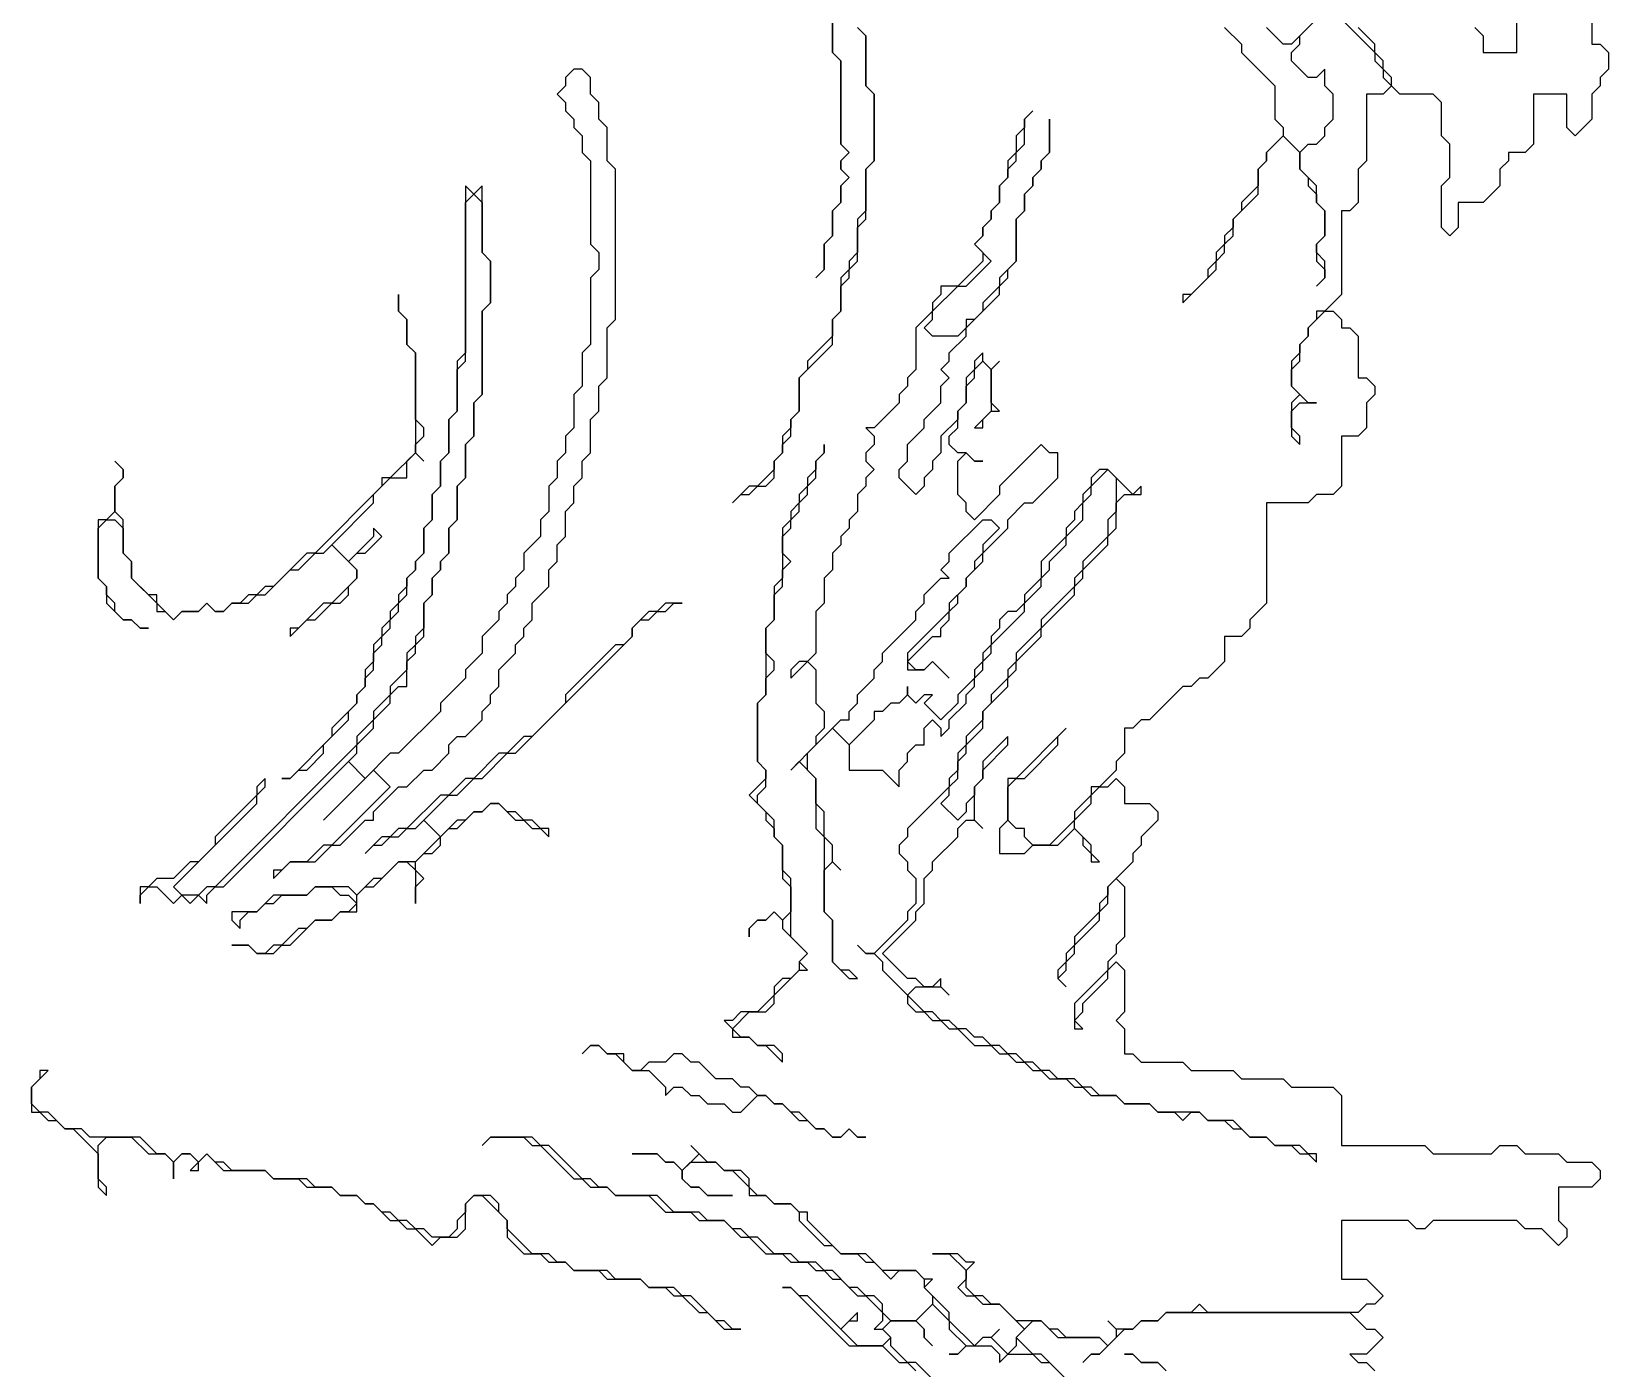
# Model space of a CAD drawing. Header units: metres. Extents: x 0 to 1000, y 0 to 1405.
# Drawn here: x 628.25 to 675.5, y 884.57 to 924.62 of the extents above; entities that cross this region are included whole.
import ezdxf

# ---------------------------------------------------------------- set-up
doc = ezdxf.new("R2010")
doc.units = ezdxf.units.M

msp = doc.modelspace()

# ---------------------------------------------------------------- linework, layer by layer
for points in [[(671.5, 924.75), (671.75, 924.5), (671.75, 924), (672.75, 924), (672.75, 925.75)], [(675, 925.5), (675, 924.25), (675.25, 924.25), (675.5, 924), (675.5, 923.5), (675.25, 923.25), (675.25, 923), (675, 922.75), (675, 922), (674.5, 921.5), (674.25, 921.75), (674.25, 922.75), (673.25, 922.75), (673.25, 921.25), (673, 921), (672.5, 921), (672.5, 920.75), (672.25, 920.5), (672.25, 920), (671.75, 919.5), (671, 919.5), (671, 918.75), (670.75, 918.5), (670.5, 918.75), (670.5, 920), (670.75, 920.25), (670.75, 921.25), (670.5, 921.5), (670.5, 922.5), (670.25, 922.75), (669.25, 922.75), (669, 923), (669, 923.25), (668.75, 923.5), (668.75, 923.75), (668.5, 924), (668.5, 924.25), (668, 924.75)], [(667.5, 925), (668.5, 924), (668.5, 923.75), (668.75, 923.5), (668.75, 923.25), (669, 923), (668.75, 922.75), (668.25, 922.75), (668.25, 920.75), (668, 920.5), (668, 919.5), (667.75, 919.25), (667.5, 919.25), (667.5, 916.75), (667, 916.25), (666.75, 916.25), (666.75, 916), (666.5, 915.75), (666.5, 915.5), (666.25, 915.25), (666.25, 915), (666, 914.75), (666, 914), (666.25, 913.75), (666, 913.5), (666, 912.5), (666.25, 912.25), (666.25, 912.5), (666, 912.75), (666, 913.25), (666.25, 913.5), (666.75, 913.5), (666.5, 913.5), (666, 914), (666, 914.5), (666.25, 914.75), (666.25, 915.25), (666.5, 915.5), (666.5, 915.75), (667, 916.25), (667.25, 916.25), (667.5, 916), (667.5, 915.75), (667.75, 915.75), (668, 915.5), (668, 914.25), (668.25, 914.25), (668.5, 914), (668.5, 913.75), (668.25, 913.5), (668.25, 912.75), (668, 912.5), (667.5, 912.5), (667.5, 911), (667.25, 910.75), (666.75, 910.75), (666.5, 910.5), (665.25, 910.5), (665.25, 907.5), (664.75, 907), (664.75, 906.75), (664.5, 906.5), (664, 906.5), (664, 905.75), (663.5, 905.25), (663.25, 905.25), (663, 905), (662.75, 905), (661.75, 904), (661.5, 904), (661.25, 903.75), (661, 903.75), (661, 903), (660.75, 902.75), (660.75, 902.5), (660.25, 902), (660, 902), (660, 901.75), (659.5, 901.25), (659.5, 901), (658.75, 900.25), (658.25, 900.25), (658, 900.5), (658, 900.75), (657.75, 900.75), (657.5, 901), (657.5, 902), (657.75, 902.25), (658, 902.25), (659, 903.25), (659, 903.5), (659.25, 903.75), (657.75, 902.25), (657.5, 902.25), (657.5, 901), (657.25, 900.75), (657.25, 900), (658, 900), (658.25, 900.25), (659, 900.25), (659.5, 900.75), (659.75, 900.5), (659.75, 900.25), (660, 900), (660, 899.75), (660.25, 899.75), (660, 900), (660, 900.25), (659.5, 900.75), (659.5, 901), (660, 901.5), (660, 901.75), (660.25, 902), (660.5, 902), (660.75, 902.25), (661, 902), (661, 901.5), (661.75, 901.5), (662, 901.25), (662, 901), (661.5, 900.5), (661.5, 900.25), (661.25, 900), (661.25, 899.75), (660.5, 899), (660.5, 898.75), (660.25, 898.5), (660.25, 898.25), (659.5, 897.5), (659.5, 897.25), (659.25, 897), (659.25, 896.75), (659, 896.5), (659, 896.25), (659.25, 896), (659, 896.25), (659.25, 896.5), (659.25, 896.75), (659.5, 897), (659.5, 897.25), (660.25, 898), (660.25, 898.25), (660.5, 898.5), (660.5, 899), (660.75, 899.25), (661, 899), (661, 897.5), (660.75, 897.25), (660.75, 897), (660.5, 896.75), (660.5, 896.5), (659.5, 895.5), (659.5, 894.75), (659.75, 894.75), (659.5, 895), (659.75, 895.25), (659.75, 895.5), (660.5, 896.25), (660.5, 896.5), (660.75, 896.75), (661, 896.5), (661, 895.25), (660.75, 895), (661, 894.75), (661, 894), (661.25, 894), (661.5, 893.75), (662.75, 893.75), (663, 893.5), (664.25, 893.5), (664.5, 893.25), (665.75, 893.25), (666, 893), (667.25, 893), (667.5, 892.75), (667.5, 891.25), (670, 891.25), (670.25, 891), (672, 891), (672.25, 891.25), (672.75, 891.25), (673, 891), (674, 891), (674.25, 890.75), (675, 890.75), (675.25, 890.5), (675.25, 890.25), (675, 890), (674, 890), (674, 889), (674.25, 888.75), (674.25, 888.5), (674, 888.25), (673.5, 888.75), (673, 888.75), (672.75, 889), (670.25, 889), (670, 888.75), (669.75, 888.75), (669.5, 889), (667.5, 889), (667.5, 887.25), (668.25, 887.25), (668.75, 886.75), (668.5, 886.5), (668.25, 886.5), (668, 886.25), (663.5, 886.25), (663.25, 886.5), (663, 886.25), (662.25, 886.25), (662, 886), (661.5, 886), (661.25, 885.75), (660.75, 885.75), (660.5, 886), (660.75, 885.75), (660.75, 885.5), (660.5, 885.25), (660.25, 885.5), (659.25, 885.5), (659, 885.75), (658.75, 885.75), (658.5, 886), (657.75, 886), (657.25, 886.5), (657, 886.5), (656.75, 886.75), (656.5, 886.75), (656.25, 887), (656.25, 887.5), (656.5, 887.75), (656.25, 887.75), (656, 888), (655.25, 888), (655.75, 888), (656.25, 887.5), (656.25, 887.25), (656, 887), (656.25, 886.75), (656.5, 886.75), (656.75, 886.5), (657.25, 886.5), (658, 885.75), (657.75, 885.5), (657.75, 885.25), (657.5, 885), (657, 885.5), (657.25, 885.75), (657, 885.5), (656.75, 885.5), (656.5, 885.25), (655.75, 886), (655.75, 886.25), (655, 887), (655.25, 887.25), (655, 887.25), (654.75, 887.5), (653.75, 887.5), (653.25, 888), (652.5, 888), (651.5, 889), (651.5, 889.25), (651.25, 889.25), (651, 889.5), (650.5, 889.5), (650.25, 889.75), (650, 889.75), (649.75, 890), (649.75, 890.25), (649.5, 890.5), (649, 890.5), (648.75, 890.75), (648.5, 890.75), (648, 891.25), (648.25, 891), (647.75, 890.5), (647.5, 890.75), (647.25, 890.75), (647, 891), (646.25, 891), (647, 891), (647.25, 890.75), (647.5, 890.75), (647.75, 890.5), (647.75, 890.25), (648, 890), (648.25, 890), (648.5, 889.75), (649.25, 889.75), (648.5, 889.75), (648.25, 890), (648, 890), (647.75, 890.25), (647.75, 890.5), (648, 890.75), (648.75, 890.75), (649, 890.5), (649.25, 890.5), (649.75, 890), (649.75, 889.75), (650.25, 889.75), (650.5, 889.5), (651, 889.5), (651.25, 889.25), (651.25, 889), (652, 888.25), (652.25, 888.25), (652.5, 888), (653, 888), (653.25, 887.75), (653.5, 887.75), (654, 887.25), (654.25, 887.5), (654.75, 887.5), (655, 887.25), (655, 887), (655.25, 886.75), (655.25, 886.5), (654.75, 886), (654, 886), (653.75, 886.25), (653.75, 886.5), (653.5, 886.75), (653.25, 886.75), (653, 887), (652.75, 887), (652.25, 887.5), (652, 887.5), (651.75, 887.75), (651.25, 887.75), (651, 888), (650.5, 888), (650, 888.5), (649.75, 888.5), (649.5, 888.75), (649.25, 888.75), (649, 889), (648.5, 889), (648.25, 889.25), (647.5, 889.25), (647, 889.75), (645.75, 889.75), (645.5, 890), (645.25, 890), (645, 890.25), (644.75, 890.25), (643.75, 891.25), (643.5, 891.25), (643.25, 891.5), (642, 891.5), (641.75, 891.25), (642, 891.5), (643, 891.5), (643.25, 891.25), (643.5, 891.25), (644.5, 890.25), (644.75, 890.25), (645, 890), (645.5, 890), (645.75, 889.75), (646.75, 889.75), (647.25, 889.25), (648, 889.25), (648.25, 889), (649, 889), (649.5, 888.5), (649.75, 888.5), (650.25, 888), (650.75, 888), (651, 887.75), (651.5, 887.75), (651.75, 887.5), (652, 887.5), (652.25, 887.25), (652.5, 887.25), (653, 886.75), (653.25, 886.75), (653.75, 886.25), (653.75, 886), (653.5, 885.75), (653.75, 885.75), (654, 885.5), (653.75, 885.25), (653, 885.25), (652.5, 885.75), (652.75, 886), (653, 886), (653, 886.25), (652.5, 885.75), (651.5, 886.75), (651.25, 886.75), (651, 887), (650.75, 887), (651, 887), (652.75, 885.25), (653.75, 885.25), (654.25, 884.75), (654.5, 884.75), (654.75, 884.5)], [(653, 924.75), (653.25, 924.5), (653.25, 923), (653.5, 922.75), (653.5, 920.75), (653.25, 920.5), (653.25, 919.25), (653, 919), (653, 918), (652.75, 917.75), (652.75, 917.5), (652.5, 917.25), (652.5, 916.25), (652.25, 916), (652.25, 915.5), (651.5, 914.75), (651.5, 914.5), (651.25, 914.25), (651.25, 913.25), (651, 913), (651, 912.75), (650.75, 912.5), (650.75, 912), (650.5, 911.75), (650.5, 911.5), (650, 911), (649.75, 911), (649.25, 910.5), (649.5, 910.75), (649.75, 910.75), (650, 911), (650.25, 911), (650.5, 911.25), (650.5, 911.75), (650.75, 912), (650.75, 912.25), (651, 912.5), (651, 913), (651.25, 913.25), (651.25, 914.25), (652.25, 915.25), (652.25, 916), (652.5, 916.25), (652.5, 917), (652.75, 917.25), (652.75, 917.5), (653, 917.75), (653, 918.75), (653.25, 919), (653.25, 920.5), (653.5, 920.75), (653.5, 922.75), (653.25, 923), (653.25, 924.5), (653, 924.75)], [(652.25, 925), (652.25, 924), (652.5, 923.75), (652.5, 921.25), (652.75, 921), (652.5, 920.75), (652.5, 920.5), (652.75, 920.25), (652.5, 920), (652.5, 919.5), (652.25, 919.25), (652.25, 918.5), (652, 918.25), (652, 917.5), (651.75, 917.25), (652, 917.5), (652, 918.25), (652.25, 918.5), (652.25, 919.25), (652.5, 919.5), (652.5, 920), (652.75, 920.25), (652.5, 920.5), (652.5, 920.75), (652.75, 921), (652.5, 921.25), (652.5, 923.75), (652.25, 924), (652.25, 925)], [(664, 924.75), (664.5, 924.25), (664.5, 924), (665.5, 923), (665.5, 922), (665.75, 921.75), (665.75, 921.5), (665.25, 921), (665.25, 920.75), (665, 920.5), (665, 920), (664.5, 919.5), (664.5, 919.25), (664.25, 919), (664.25, 918.75), (664, 918.5), (664, 918.25), (663.75, 918), (663.75, 917.75), (663.5, 917.5), (663.5, 917.25), (663, 916.75), (662.75, 916.75), (662.75, 916.5), (663.75, 917.5), (663.75, 917.75), (664, 918), (664, 918.25), (664.25, 918.5), (664.25, 919), (665, 919.75), (665, 920.5), (665.25, 920.75), (665.25, 921), (665.75, 921.5), (666.25, 921), (666.25, 920.5), (666.5, 920.25), (666.5, 920), (666.75, 919.75), (666.75, 919.5), (667, 919.25), (667, 918.5), (666.75, 918.25), (666.75, 917.75), (667, 917.5), (667, 917.25), (666.75, 917), (667, 917.25), (667, 917.75), (666.75, 918), (666.75, 918.25), (667, 918.5), (667, 919.25), (666.75, 919.5), (666.75, 920), (666.25, 920.5), (666.25, 921), (666.5, 921.25), (666.75, 921.25), (667, 921.5), (667, 921.75), (667.25, 922), (667.25, 922.75), (667, 923), (667, 923.5), (666.75, 923.25), (666.5, 923.25), (666, 923.75), (666, 924), (666.25, 924.25), (666.25, 924.5), (666.75, 925)], [(666.5, 924.75), (666, 924.25), (665.75, 924.25), (665.25, 924.75)], [(655.25, 884.25), (654.75, 884.75), (654.5, 884.75), (654, 885.25), (654, 885.5), (653.75, 885.75), (654, 886), (654.75, 886), (655, 885.75), (655, 885.5), (655.25, 885.25), (655, 885.5), (655, 885.75), (654.75, 886), (655.25, 886.5), (655.75, 886), (655.75, 885.75), (656.25, 885.25), (656, 885), (655.75, 885), (656, 885), (656.25, 885.25), (657, 885.25), (657.25, 885), (657.25, 884.75), (657.5, 885), (658.25, 885), (658.5, 884.75), (658.75, 884.75), (659.25, 884.25)], [(659, 884.5), (658.5, 885), (658.25, 885), (657.75, 885.5), (658.25, 886), (658.5, 886), (659, 885.5), (660.25, 885.5), (660.5, 885.25), (660.25, 885), (660, 885), (659.75, 884.75), (660, 885), (660.25, 885), (661, 885.75), (661.25, 885.75), (661.5, 886), (662, 886), (662.25, 886.25), (667.75, 886.25), (668.25, 885.75), (668.5, 885.75), (668.75, 885.5), (668.25, 885), (667.75, 885), (668, 884.75), (668.25, 884.75), (668.5, 884.5)], [(662.25, 884.5), (662, 884.75), (661.5, 884.75), (661.25, 885), (661, 885), (661.25, 885), (661.5, 884.75), (662, 884.75), (662.25, 884.5)]]:
    msp.add_lwpolyline(points)
for points in [[(644.5, 923.5), (644.25, 923.25), (644.25, 923), (644, 922.75), (644.25, 922.5), (644.25, 922.25), (644.5, 922), (644.5, 921.75), (644.75, 921.5), (644.75, 921), (645, 920.75), (645, 918.25), (645.25, 918), (645.25, 917.5), (645, 917.25), (645, 915.25), (644.75, 915), (644.75, 914), (644.5, 913.75), (644.5, 912.75), (644.25, 912.5), (644.25, 912), (644, 911.75), (644, 911.25), (643.75, 911), (643.75, 910.25), (643.5, 910), (643.5, 909.5), (643, 909), (643, 908.5), (642.75, 908.25), (642.75, 908), (642.5, 907.75), (642.5, 907.5), (642.25, 907.25), (642.25, 907), (641.75, 906.5), (641.75, 906), (641.25, 905.5), (641.25, 905.25), (640.5, 904.5), (640.5, 904.25), (639.25, 903), (639, 903), (638.25, 902.25), (637.75, 902.75), (638, 903), (638, 903.25), (638.5, 903.75), (638.5, 904), (639, 904.5), (639, 904.75), (639.25, 905), (639.5, 905), (639.5, 905.75), (639.75, 906), (639.75, 906.25), (640, 906.5), (640, 907.5), (640.25, 907.75), (640.25, 908.25), (640.5, 908.5), (640.5, 908.75), (640.75, 909), (640.75, 909.75), (641, 910), (641, 911), (641.25, 911.25), (641.25, 912.25), (641.5, 912.5), (641.5, 913.5), (641.75, 913.75), (641.75, 916.25), (642, 916.5), (642, 917.75), (641.75, 918), (641.75, 920), (641.5, 919.75), (641.25, 920), (641.25, 915), (641, 914.75), (641, 913.25), (640.75, 913), (640.75, 912), (640.5, 911.75), (640.5, 911), (640.25, 910.75), (640.25, 910), (640, 909.75), (640, 909), (639.75, 908.75), (639.75, 908.5), (639.5, 908.25), (639.5, 908), (639.25, 907.75), (639.25, 907.5), (639, 907.25), (639, 907), (638.75, 906.75), (638.75, 906.5), (638.5, 906.25), (638.5, 905.75), (638.25, 905.5), (638.25, 905), (638, 904.75), (638, 904.5), (637.25, 903.75), (637.25, 903.5), (636, 902.25), (635.75, 902.25), (636, 902.25), (636.25, 902.5), (636.5, 902.5), (637, 903), (637, 903.25), (637.75, 904), (637.75, 904.25), (638, 904.5), (638, 904.75), (638.25, 905), (638.25, 905.25), (638.5, 905.5), (638.5, 906), (638.75, 906.25), (638.75, 906.5), (639, 906.75), (639, 907), (639.25, 907.25), (639.25, 907.5), (639.5, 907.75), (639.5, 908.25), (639.75, 908.5), (639.75, 908.75), (640, 909), (640, 909.75), (640.25, 910), (640.25, 910.75), (640.5, 911), (640.5, 911.75), (640.75, 912), (640.75, 913), (641, 913.25), (641, 914.5), (641.25, 914.75), (641.25, 919.5), (641.5, 919.75), (641.75, 919.5), (641.75, 918), (642, 917.75), (642, 916.5), (641.75, 916.25), (641.75, 913.75), (641.5, 913.5), (641.5, 912.5), (641.25, 912.25), (641.25, 911.25), (641, 911), (641, 910), (640.75, 909.75), (640.75, 909), (640.5, 908.75), (640.5, 908.5), (640.25, 908.25), (640.25, 907.75), (640, 907.5), (640, 906.75), (639.75, 906.5), (639.75, 906.25), (639.5, 906), (639.5, 905.5), (639, 905), (639, 904.75), (638.5, 904.25), (638.5, 904), (638, 903.5), (638, 903.25), (633.75, 899), (633.5, 899), (633.25, 898.75), (632.75, 898.75), (632.5, 899), (635, 901.5), (635, 901.75), (635.25, 902), (635.25, 902.25), (635, 902), (635, 901.75), (633.75, 900.5), (633.75, 900.25), (633.25, 899.75), (633, 899.75), (632.5, 899.25), (632, 899.25), (631.75, 899), (631.5, 899), (631.5, 898.5), (631.5, 898.75), (631.75, 899), (632, 899), (632.5, 898.5), (632.75, 898.75), (633, 898.5), (633.25, 898.75), (633.5, 898.5), (633.5, 898.75), (633.75, 899), (634, 899), (637.75, 902.75), (638.25, 902.25), (637, 901), (638.5, 902.5), (639, 902), (637.25, 900.25), (637, 900.25), (636.5, 899.75), (636, 899.75), (635.75, 899.5), (635.5, 899.5), (635.5, 899.25), (636, 899.75), (636.75, 899.75), (637.25, 900.25), (637.5, 900.25), (638.25, 901), (638.5, 901), (638.5, 901.25), (639.25, 902), (639.5, 902), (640, 902.5), (640.25, 902.5), (640.75, 903), (640.75, 903.25), (641, 903.5), (641.25, 903.5), (641.75, 904), (641.75, 904.25), (642, 904.5), (642, 904.75), (642.25, 905), (642.25, 905.5), (642.75, 906), (642.75, 906.25), (643, 906.5), (643, 906.75), (643.25, 907), (643.25, 907.5), (643.75, 908), (643.75, 908.5), (644, 908.75), (644, 909.25), (644.25, 909.5), (644.25, 910.25), (644.5, 910.5), (644.5, 911), (644.75, 911.25), (644.75, 911.75), (645, 912), (645, 913), (645.25, 913.25), (645.25, 914), (645.5, 914.25), (645.5, 915.75), (645.75, 916), (645.75, 920.5), (645.5, 920.75), (645.5, 921.75), (645.25, 922), (645.25, 922.5), (645, 922.75), (645, 923.25), (644.75, 923.5)], [(658.25, 922.25), (658, 922), (658, 921.75), (657.75, 921.5), (657.75, 921), (657.5, 920.75), (657.5, 920.25), (657.25, 920), (657.25, 919.5), (657, 919.25), (657, 919), (656.75, 918.75), (656.75, 918.5), (656.5, 918.25), (656.75, 918), (656.75, 917.75), (656, 917), (655.5, 917), (655.5, 916.75), (655.25, 916.5), (655.25, 916.25), (654.75, 915.75), (654.75, 914.5), (654.5, 914.25), (654.5, 914), (654.25, 913.75), (654.25, 913.5), (653.5, 912.75), (653.25, 912.75), (653.5, 912.5), (653.5, 912.25), (653.25, 912), (653.25, 911.75), (653.5, 911.5), (653.25, 911.25), (653.25, 911), (653, 910.75), (653, 910.25), (652.75, 910), (652.75, 909.75), (652.5, 909.5), (652.5, 909.25), (652.25, 909), (652.25, 908.5), (652, 908.25), (652, 907.5), (651.75, 907.25), (651.75, 906), (651.5, 905.75), (651.25, 905.75), (651, 905.5), (651, 905.25), (651.5, 905.75), (651.75, 905.5), (651.75, 904.5), (652, 904.25), (652, 903.75), (651.75, 903.5), (651.75, 903.25), (651, 902.5), (651.25, 902.75), (651.75, 902.25), (651.75, 900.75), (652, 900.5), (652, 898.25), (652.25, 898), (652.25, 896.75), (652.75, 896.25), (653, 896.25), (652.75, 896.5), (652.5, 896.5), (652.25, 896.75), (652.25, 898), (652, 898.25), (652, 899.5), (652.25, 899.75), (652.5, 899.5), (652.25, 899.75), (652.25, 900.25), (652, 900.5), (652, 901.25), (651.75, 901.5), (651.75, 902.25), (651.5, 902.5), (651.5, 903), (652.25, 903.75), (652.75, 903.25), (652.75, 902.5), (653.75, 902.5), (654.25, 902), (654.25, 902.5), (654.5, 902.75), (654.5, 903), (654.75, 903.25), (655, 903.25), (655, 903.75), (655.25, 904), (655.5, 903.75), (655.5, 903.5), (655.75, 903.75), (655.75, 904), (656.25, 904.5), (656.25, 904.75), (656.5, 905), (656.5, 905.25), (656.75, 905.5), (656.75, 905.75), (657, 906), (657, 906.25), (658, 907.25), (658, 907.5), (658.5, 908), (658.5, 908.25), (658.75, 908.5), (658.75, 908.75), (659.25, 909.25), (659.25, 909.5), (659.75, 910), (659.75, 910.5), (660, 910.75), (660, 911), (660.5, 911.5), (660.75, 911.25), (660.75, 910.25), (660.5, 910), (660.5, 909.5), (659.75, 908.75), (659.75, 908.5), (659.5, 908.25), (659.5, 908), (658.5, 907), (658.5, 906.75), (657.75, 906), (657.75, 905.75), (657.5, 905.5), (657.5, 905.25), (657, 904.75), (657, 904.5), (656.75, 904.25), (656.75, 904), (656.25, 903.5), (656.25, 903.25), (656, 903), (656, 902.5), (655.75, 902.25), (655.75, 902), (654.5, 900.75), (654.5, 900.5), (654.25, 900.25), (654.25, 900), (654.5, 899.75), (654.5, 899.5), (654.75, 899.25), (654.75, 898.5), (654.5, 898.25), (654.5, 898), (653.5, 897), (653.25, 897), (653, 897.25), (653.25, 897), (653.5, 897), (653.75, 896.75), (653.75, 896.5), (654.5, 895.75), (654.5, 895.5), (654.75, 895.25), (655, 895.25), (655.25, 895), (655.5, 895), (655.75, 894.75), (656, 894.75), (656.5, 894.25), (657, 894.25), (657.25, 894), (657.5, 894), (657.75, 893.75), (658, 893.75), (658.25, 893.5), (658.5, 893.5), (658.75, 893.25), (659.25, 893.25), (659.5, 893), (659.75, 893), (660, 892.75), (660.75, 892.75), (661, 892.5), (661.75, 892.5), (662, 892.25), (662.5, 892.25), (662.75, 892), (663, 892.25), (663.25, 892.25), (663.5, 892), (664, 892), (664.25, 891.75), (664.5, 891.75), (664.75, 891.5), (665.25, 891.5), (665.5, 891.25), (666, 891.25), (666.25, 891), (666.5, 891), (666.75, 890.75), (666.75, 891), (666.5, 891), (666.25, 891.25), (665.5, 891.25), (665.25, 891.5), (664.75, 891.5), (664.25, 892), (663.5, 892), (663.25, 892.25), (662, 892.25), (661.75, 892.5), (661, 892.5), (660.75, 892.75), (660.25, 892.75), (660, 893), (659.75, 893), (659.5, 893.25), (659, 893.25), (658.75, 893.5), (658.5, 893.5), (658.25, 893.75), (658, 893.75), (657.75, 894), (657.5, 894), (657.25, 894.25), (657, 894.25), (656.75, 894.5), (656.5, 894.5), (656.25, 894.75), (656, 894.75), (655.75, 895), (655.5, 895), (655.25, 895.25), (655, 895.25), (654.5, 895.75), (654.75, 896), (655.5, 896), (655.75, 895.75), (655.5, 896), (655.5, 896.25), (655.25, 896), (655, 896), (654.75, 896.25), (654.5, 896.25), (653.75, 897), (654.75, 898), (654.75, 898.25), (655, 898.5), (655, 899.25), (655.25, 899.5), (655.25, 899.75), (656, 900.5), (656, 900.75), (656.25, 901), (656.5, 901), (656.75, 900.75), (656.5, 901), (656.5, 902), (656.75, 902.25), (656.75, 902.5), (657.5, 903.25), (657.5, 903.5), (656.75, 902.75), (656.75, 902.25), (656.5, 902), (656.5, 901.75), (656.25, 901.5), (656.25, 901.25), (656, 901), (655.5, 901.5), (655.75, 901.75), (655.75, 902), (656, 902.25), (656, 902.75), (656.25, 903), (656.25, 903.25), (656.75, 903.75), (656.75, 904.25), (657.5, 905), (657.5, 905.25), (657.75, 905.5), (657.75, 905.75), (658.5, 906.5), (658.5, 906.75), (659.5, 907.75), (659.5, 908), (659.75, 908.25), (659.75, 908.5), (660.5, 909.25), (660.5, 909.5), (660.75, 909.75), (660.75, 910.5), (661, 910.75), (661.5, 910.75), (661.5, 911), (661.25, 910.75), (660.5, 911.5), (660.25, 911.5), (660, 911.25), (660, 911), (659.75, 910.75), (659.75, 910.5), (659.5, 910.25), (659.5, 910), (659.25, 909.75), (659.25, 909.5), (658.5, 908.75), (658.5, 908.25), (658, 907.75), (658, 907.5), (657.75, 907.25), (657.5, 907.25), (657.25, 907), (657.25, 906.75), (657, 906.5), (657, 906.25), (656.75, 906), (656.75, 905.75), (656.5, 905.5), (656.5, 905.25), (656, 904.75), (656, 904.5), (655.5, 904), (655, 904.5), (655.25, 904.75), (655, 904.75), (654.75, 904.5), (654.5, 904.75), (654.5, 905), (654.5, 904.75), (654.25, 904.5), (654, 904.5), (653.75, 904.25), (653.5, 904.25), (653.5, 904), (652.75, 903.25), (652.25, 903.75), (652.5, 904), (652.75, 904), (652.75, 904.25), (653, 904.5), (653, 904.75), (653.5, 905.25), (653.5, 905.5), (653.75, 905.75), (653.75, 906), (654.75, 907), (654.75, 907.25), (655, 907.5), (655, 907.75), (655.5, 908.25), (655.75, 908.25), (655.5, 908.5), (655.75, 908.75), (655.75, 909), (656.75, 910), (657, 910), (657.25, 909.75), (656.75, 909.25), (656.75, 909), (656.5, 908.75), (656.5, 908.5), (656.25, 908.25), (656.25, 908), (655.75, 907.5), (655.75, 907.25), (654.5, 906), (654.5, 905.5), (655, 905.5), (655.25, 905.75), (655.75, 905.25), (655.25, 905.75), (655, 905.5), (654.75, 905.5), (654.5, 905.75), (655.25, 906.5), (655.5, 906.5), (655.5, 906.75), (655.75, 907), (655.75, 907.25), (656, 907.5), (656, 907.75), (656.25, 908), (656.25, 908.25), (656.75, 908.75), (656.75, 909), (657.5, 909.75), (657.5, 910), (658, 910.5), (658.25, 910.5), (659, 911.25), (659, 912), (658.75, 912), (658.5, 912.25), (657.25, 911), (657.25, 910.75), (656.5, 910), (656.25, 910.25), (656.25, 910.5), (656, 910.75), (656, 911.75), (656.25, 912), (656.5, 911.75), (656.75, 911.75), (656.5, 911.75), (656.25, 912), (656, 912), (655.75, 912.25), (655.75, 912.5), (656, 912.75), (656, 913.25), (656.25, 913.5), (656.25, 914), (656.5, 914.25), (656.5, 914.5), (656.75, 914.75), (657, 914.5), (657, 913.25), (656.5, 912.75), (656.75, 912.75), (656.75, 913), (657, 913.25), (657.25, 913.25), (657, 913.5), (657, 914.5), (657.25, 914.75), (657, 914.5), (656.75, 914.75), (656.75, 915), (656.5, 914.75), (656.5, 914.5), (656.25, 914.25), (656.25, 913.5), (656, 913.25), (656, 913), (655.5, 912.5), (655.5, 912), (655.25, 911.75), (655.25, 911.5), (655, 911.25), (655, 911), (654.75, 910.75), (654.25, 911.25), (654.25, 911.5), (654.5, 911.75), (654.5, 912.25), (655, 912.75), (655, 913), (655.5, 913.5), (655.5, 914), (655.75, 914.25), (655.5, 914.5), (655.75, 914.75), (655.75, 915), (656.25, 915.5), (656.25, 915.75), (657.25, 916.75), (657.25, 917), (657.5, 917.25), (657.5, 917.5), (657.75, 917.75), (657.75, 919), (658, 919.25), (658, 919.75), (658.25, 920), (658.25, 920.25), (658.5, 920.5), (658.5, 920.75), (658.75, 921), (658.75, 922), (658.75, 921), (658.5, 920.75), (658.5, 920.5), (658.25, 920.25), (658.25, 920), (658, 919.75), (658, 919.25), (657.75, 919), (657.75, 917.75), (657.25, 917.25), (657.25, 917), (656.75, 916.5), (656.75, 916.25), (656.5, 916), (656.25, 916), (656.25, 915.75), (656, 915.5), (655.25, 915.5), (655, 915.75), (655.25, 916), (655.25, 916.25), (656, 917), (656.25, 917), (657, 917.75), (656.5, 918.25), (656.75, 918.5), (656.75, 918.75), (657, 919), (657, 919.25), (657.25, 919.5), (657.25, 920), (657.5, 920.25), (657.5, 920.5), (657.75, 920.75), (657.75, 921), (658, 921.25), (658, 922)], [(639.25, 916.75), (639.25, 916.25), (639.5, 916), (639.5, 915.25), (639.75, 915), (639.75, 912), (639, 911.25), (638.75, 911.25), (638.75, 911), (636.75, 909), (636.5, 909), (635.5, 908), (635.25, 908), (635, 907.75), (634.75, 907.75), (634.5, 907.5), (634.25, 907.5), (634, 907.25), (633.75, 907.25), (633.5, 907.5), (633.25, 907.25), (632.75, 907.25), (632.5, 907), (632, 907.5), (632, 907.75), (631.75, 907.75), (631.25, 908.25), (631.25, 908.75), (631, 909), (631, 910), (630.75, 910.25), (630.75, 911), (631, 911.25), (631, 911.5), (630.75, 911.75), (631, 911.5), (631, 911.25), (630.75, 911), (630.75, 910.25), (630.5, 910), (630.25, 910), (630.25, 908.25), (630.5, 908), (630.5, 907.5), (631, 907), (631.25, 907), (631.5, 906.75), (631.75, 906.75), (631.5, 906.75), (631.25, 907), (631, 907), (630.75, 907.25), (630.75, 907.5), (630.5, 907.75), (630.5, 908), (630.25, 908.25), (630.25, 909.75), (630.5, 910), (630.75, 910), (631, 909.75), (631, 909), (631.25, 908.75), (631.25, 908.25), (632, 907.5), (632, 907.25), (632.25, 907.25), (632.5, 907), (632.75, 907.25), (633.25, 907.25), (633.5, 907.5), (633.75, 907.25), (634, 907.25), (634.25, 907.5), (634.75, 907.5), (635, 907.75), (635.25, 907.75), (636, 908.5), (636.25, 908.5), (636.75, 909), (637, 909), (637.25, 909.25), (638, 908.5), (638, 908.25), (637.25, 907.5), (637, 907.5), (636.25, 906.75), (636, 906.75), (636, 906.5), (636.5, 907), (636.75, 907), (637.25, 907.5), (637.5, 907.5), (637.75, 907.75), (637.75, 908), (638, 908.25), (638, 908.5), (637.75, 908.75), (638, 909), (638.25, 909), (638.75, 909.5), (638.5, 909.75), (638.5, 909.5), (637.75, 908.75), (637.25, 909.25), (638.5, 910.5), (638.5, 910.75), (639, 911.25), (639.5, 911.25), (639.5, 911.75), (639.75, 912), (640, 911.75), (639.75, 912), (639.75, 912.25), (640, 912.5), (640, 912.75), (639.75, 913), (639.75, 915), (639.5, 915.25), (639.5, 916), (639.25, 916.25)], [(652, 912.25), (652, 912), (651.75, 911.75), (651.75, 911.5), (651.5, 911.25), (651.5, 911), (651.25, 910.75), (651.25, 910.5), (651, 910.25), (651, 910), (650.75, 909.75), (650.75, 908.25), (650.5, 908), (650.5, 907), (650.25, 906.75), (650.25, 904.75), (650, 904.5), (650, 902.75), (650.25, 902.5), (650.25, 902.25), (649.75, 901.75), (650.25, 901.25), (650.25, 901), (650.5, 900.75), (650.5, 900.5), (650.75, 900.25), (650.75, 899.25), (651, 899), (651, 898.25), (650.75, 898), (650.5, 898.25), (650.25, 898), (650, 898), (649.75, 897.75), (649.75, 897.5), (649.75, 897.75), (650, 898), (650.25, 898), (650.5, 898.25), (650.75, 898), (650.75, 897.75), (651.5, 897), (651.25, 896.75), (651.25, 896.5), (651, 896.25), (650.75, 896.25), (650.5, 896), (650.5, 895.75), (650, 895.25), (649.5, 895.25), (649.25, 895), (649, 895), (649.25, 894.75), (649.25, 894.5), (649.75, 894.5), (650, 894.25), (650.25, 894.25), (650.75, 893.75), (650.75, 894), (650.5, 894.25), (650, 894.25), (649.75, 894.5), (649.5, 894.5), (649.25, 894.75), (649.75, 895.25), (650.25, 895.25), (650.5, 895.5), (650.5, 895.75), (651.25, 896.5), (651.5, 896.5), (651.25, 896.75), (651.5, 897), (651, 897.5), (651, 899.25), (650.75, 899.5), (650.75, 900.25), (650.5, 900.5), (650.5, 901), (650, 901.5), (650, 901.75), (650.25, 902), (650.25, 902.5), (650, 902.75), (650, 904.5), (650.25, 904.75), (650.25, 905.25), (650.5, 905.5), (650.5, 905.75), (650.25, 906), (650.25, 906.75), (650.5, 907), (650.5, 907.75), (650.75, 908), (650.75, 908.5), (651, 908.75), (650.75, 909), (650.75, 909.5), (651, 909.75), (651, 910), (651.25, 910.25), (651.25, 910.5), (651.5, 910.75), (651.5, 911), (651.75, 911.25), (651.75, 911.75), (652, 912)], [(647.25, 907.5), (647, 907.25), (646.75, 907.25), (646.25, 906.75), (646.25, 906.5), (646, 906.25), (645.75, 906.25), (644.25, 904.75), (644.25, 904.5), (643.25, 903.5), (643, 903.5), (642.5, 903), (642.25, 903), (641.5, 902.25), (641.25, 902.25), (640.75, 901.75), (640.5, 901.75), (639.5, 900.75), (639.25, 900.75), (639, 900.5), (638.75, 900.5), (638.25, 900), (638.5, 900.25), (638.75, 900.25), (639, 900.5), (639.25, 900.5), (639.5, 900.75), (639.75, 900.75), (640, 901), (640.5, 900.5), (639.75, 899.75), (639.25, 899.75), (638.75, 899.25), (638.5, 899.25), (638, 898.75), (637.75, 899), (636.75, 899), (636.5, 898.75), (635.5, 898.75), (635, 898.25), (634.25, 898.25), (634.25, 898), (634.5, 897.75), (634.5, 898), (634.75, 898.25), (635, 898.25), (635.25, 898.5), (635.5, 898.5), (635.75, 898.75), (636.5, 898.75), (636.75, 899), (637.25, 899), (637.5, 898.75), (637.75, 898.75), (638, 898.5), (637.75, 898.25), (637.5, 898.25), (637.25, 898), (636.75, 898), (636.5, 897.75), (636.25, 897.75), (635.75, 897.25), (635.5, 897.25), (635.25, 897), (635, 897), (634.75, 897.25), (634.25, 897.25), (634.75, 897.25), (635, 897), (635.5, 897), (635.75, 897.25), (636, 897.25), (636.75, 898), (637.25, 898), (637.5, 898.25), (638, 898.25), (638, 898.75), (638.25, 899), (638.5, 899), (639.25, 899.75), (639.5, 899.75), (639.75, 899.5), (639.75, 898.5), (639.75, 899), (640, 899.25), (639.75, 899.5), (639.75, 899.75), (640, 900), (640.25, 900), (640.5, 900.25), (640.5, 900.5), (640.75, 900.75), (641, 900.75), (641.5, 901.25), (641.75, 901.25), (642, 901.5), (642.25, 901.5), (642.75, 901), (643, 901), (643.25, 900.75), (643.5, 900.75), (643.75, 900.5), (643.75, 900.75), (643.5, 900.75), (643.25, 901), (643, 901), (642.75, 901.25), (642.5, 901.25), (642.25, 901.5), (642, 901.5), (641.75, 901.25), (641.5, 901.25), (641.25, 901), (641, 901), (640.5, 900.5), (640, 901), (640.75, 901.75), (641, 901.75), (641.5, 902.25), (641.75, 902.25), (642.5, 903), (642.75, 903), (646.25, 906.5), (646.25, 906.75), (646.5, 907), (646.75, 907), (647, 907.25), (647.25, 907.25), (647.5, 907.5), (647.75, 907.5)], [(645, 894.25), (644.75, 894), (645, 894.25), (645.25, 894.25), (645.5, 894), (645.75, 894), (646.25, 893.5), (646.75, 893.5), (647.25, 893), (647.25, 892.75), (647.5, 893), (647.75, 893), (648, 892.75), (648.25, 892.75), (648.5, 892.5), (649, 892.5), (649.25, 892.25), (649.5, 892.25), (650, 892.75), (650.25, 892.75), (650.5, 892.5), (650.75, 892.5), (651.25, 892), (651.5, 892), (651.75, 891.75), (652, 891.75), (652.25, 891.5), (652.5, 891.5), (652.75, 891.75), (653, 891.5), (653.25, 891.5), (653, 891.5), (652.75, 891.75), (652.5, 891.5), (652.25, 891.5), (652, 891.75), (651.75, 891.75), (651.25, 892.25), (651, 892.25), (650.75, 892.5), (650.5, 892.5), (650.25, 892.75), (650, 892.75), (649.75, 893), (649.5, 893), (649.25, 893.25), (648.75, 893.25), (648.25, 893.75), (648, 893.75), (647.75, 894), (647.5, 894), (647.25, 893.75), (646.75, 893.75), (646.5, 893.5), (646.25, 893.5), (646, 893.75), (646, 894), (645.5, 894), (645.25, 894.25)], [(628.5, 893.5), (628.5, 893.25), (628.25, 893), (628.25, 892.25), (628.5, 892.25), (628.75, 892), (629, 892), (629.25, 891.75), (629.5, 891.75), (630.25, 891), (630.25, 890), (630.5, 889.75), (630.5, 890), (630.25, 890.25), (630.25, 891.25), (630.5, 891.5), (631.25, 891.5), (631.75, 891), (632.25, 891), (632.5, 890.75), (632.5, 890.25), (632.5, 890.75), (632.75, 891), (633, 891), (633.25, 890.75), (633, 890.5), (633.25, 890.5), (633.25, 890.75), (633.5, 891), (634, 890.5), (635.25, 890.5), (635.5, 890.25), (636.25, 890.25), (636.5, 890), (637.25, 890), (637.5, 889.75), (638, 889.75), (638.25, 889.5), (638.5, 889.5), (639, 889), (639.25, 889), (639.5, 888.75), (639.75, 888.75), (640.25, 888.25), (640.5, 888.5), (641, 888.5), (641.25, 888.75), (641.25, 889.5), (641.5, 889.75), (641.75, 889.75), (642.5, 889), (642.5, 888.5), (643, 888), (643.5, 888), (643.75, 887.75), (644.25, 887.75), (644.5, 887.5), (645.25, 887.5), (645.5, 887.25), (646.5, 887.25), (646.75, 887), (647.25, 887), (647.5, 886.75), (647.75, 886.75), (648.25, 886.25), (648.5, 886.25), (649, 885.75), (649.5, 885.75), (649.25, 885.75), (649, 886), (648.75, 886), (648, 886.75), (647.75, 886.75), (647.5, 887), (646.75, 887), (646.5, 887.25), (645.75, 887.25), (645.5, 887.5), (644.5, 887.5), (644.25, 887.75), (644, 887.75), (643.75, 888), (643.25, 888), (642.5, 888.75), (642.5, 889), (642.25, 889.25), (642.25, 889.5), (642, 889.75), (641.5, 889.75), (641.25, 889.5), (641.25, 889.25), (641, 889), (641, 888.75), (640.75, 888.5), (640.25, 888.5), (640, 888.75), (639.75, 888.75), (639.5, 889), (639.25, 889), (639, 889.25), (638.75, 889.25), (638.5, 889.5), (638.25, 889.5), (638, 889.75), (637.5, 889.75), (637.25, 890), (636.75, 890), (636.5, 890.25), (635.5, 890.25), (635.25, 890.5), (634.25, 890.5), (634, 890.75), (633.75, 890.75), (633.5, 891), (633.25, 890.75), (633, 891), (632.75, 891), (632.5, 890.75), (632.25, 891), (632, 891), (631.5, 891.5), (630, 891.5), (629.75, 891.75), (629.25, 891.75), (628.75, 892.25), (628.5, 892.25), (628.25, 892.5), (628.25, 893), (628.75, 893.5)]]:
    msp.add_lwpolyline(points, close=True)

doc.saveas('drawing.dxf')
